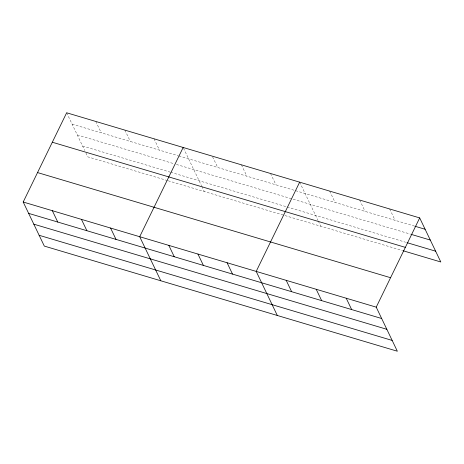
<?xml version="1.0" encoding="UTF-8"?>
<svg xmlns="http://www.w3.org/2000/svg" width="464" height="464" viewBox="0 0 464 464"><rect width="100%" height="100%" fill="white"/><g stroke="black" fill="none" stroke-linecap="round" stroke-linejoin="round"><path stroke-width="0.35" stroke-dasharray="2.32 1.74" d="M72.1 124.126L178.193 155.724M178.889 155.927L414.213 226.014M77.268 134.925L173.658 163.63M176.43 164.453L410.518 234.169M82.598 146.044L169.975 172.069M170.665 172.272L286.474 206.764M287.164 206.967L405.617 242.249M167.521 180.595L87.771 156.844L85.944 153.033M168.212 180.798L402.607 250.606M389.679 208.974L395.119 220.325M359.675 200.042L365.11 211.387M329.666 191.104L335.101 202.455M299.657 182.166L318.031 220.516M318.339 221.154L320.769 226.235M270.535 173.495L275.97 184.84M241.408 164.819L246.848 176.169M212.587 156.774L217.72 167.492M183.46 148.103L201.533 185.82M201.84 186.458L204.27 191.539M154.036 138.8L159.471 150.15M124.909 130.123L130.349 141.474M95.787 121.452L101.222 132.803M66.659 112.775L84.732 150.493"/><path stroke-width="0.7" d="M23.2 202.02L376.229 307.156L397.341 351.225L44.312 246.088L23.2 202.02L66.659 112.775L419.688 217.912L440.8 261.98L403.291 250.809M183.158 147.471L139.699 236.715L160.811 280.784M299.657 182.166L256.198 271.411L277.31 315.479M376.229 307.156L419.688 217.912M414.897 226.217L425.123 229.262M411.203 234.372L430.296 240.056M406.986 242.655L435.626 251.181M52.316 142.228L405.345 247.364M37.543 172.573L390.572 277.71M28.64 213.37L381.663 318.507M33.808 224.164L386.837 329.301M39.138 235.289L392.167 340.425M346.219 298.219L351.66 309.569M316.216 289.287L321.651 300.631M286.207 280.349L291.641 291.699M227.076 262.74L232.51 274.085M197.948 254.063L203.389 265.414M168.826 245.392L174.261 256.737M110.577 228.044L116.012 239.389M81.449 219.368L86.89 230.718M52.328 210.697L57.762 222.047"/></g></svg>
